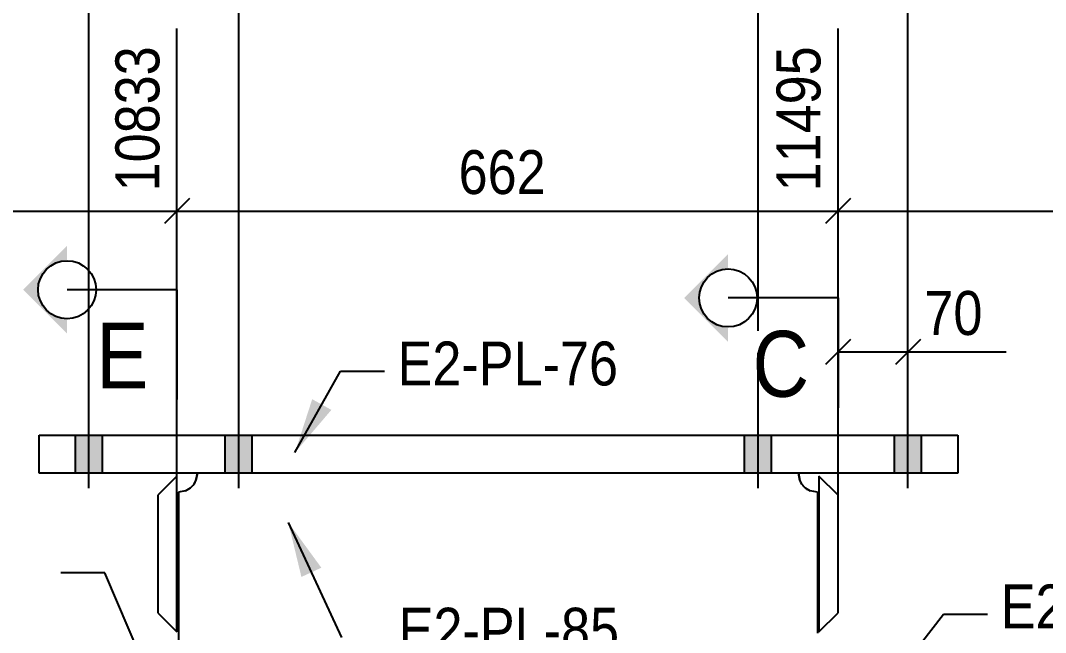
# Model space of a CAD drawing. Header units: millimetres. Extents: x 67 to 383, y 106 to 148.
# Drawn here: x 183.34 to 190.84, y 139.44 to 143.93 of the extents above; entities that cross this region are included whole.
import ezdxf

# ---------------------------------------------------------------- set-up
doc = ezdxf.new("R2010")
doc.units = ezdxf.units.MM
doc.linetypes.add('XKITLINE00', pattern=[0])
doc.styles.add('ARIAL', font='ARIAL.TTF')

msp = doc.modelspace()

# ---------------------------------------------------------------- linework, layer by layer
at = {"linetype": 'XKITLINE00'}
for p, q in [((184.9345, 141.4928), (184.9345, 145.9375)), ((184.9345, 141.4928), (184.9345, 145.9375)), ((189.8342, 141.4928), (189.8342, 145.9375)), ((189.8342, 141.4928), (189.8342, 145.9375)), ((183.8376, 141.4928), (183.8376, 145.487)), ((183.8376, 141.4928), (183.8376, 145.487)), ((188.7372, 141.6516), (188.7372, 145.487)), ((188.7372, 141.6516), (188.7372, 145.487)), ((184.4819, 139.5854), (184.4819, 143.8672)), ((184.4819, 139.5854), (184.4819, 143.8672)), ((189.3223, 139.5854), (189.3223, 143.8672)), ((189.3223, 139.5854), (189.3223, 143.8672)), ((184.5729, 142.6201), (184.3909, 142.4381)), ((184.5729, 142.6201), (184.3909, 142.4381)), ((189.4133, 142.6201), (189.2313, 142.4381)), ((189.4133, 142.6201), (189.2313, 142.4381)), ((174.9729, 142.5291), (184.4819, 142.5291)), ((184.4819, 142.5291), (189.3223, 142.5291)), ((189.3223, 142.5291), (198.0071, 142.5291)), ((184.4819, 141.953), (183.6775, 141.953)), ((184.4819, 141.953), (184.4819, 141.1486)), ((189.3223, 141.8925), (188.5179, 141.8925)), ((189.3223, 141.8925), (189.3223, 141.0881)), ((189.3223, 139.5854), (189.3223, 141.7823)), ((189.8342, 141.3379), (189.8342, 141.7823)), ((189.4133, 141.5878), (189.2313, 141.4057)), ((189.9252, 141.5878), (189.7432, 141.4057)), ((189.3223, 141.4968), (189.8342, 141.4968)), ((189.8342, 141.4968), (190.5528, 141.4968)), ((189.8342, 141.4968), (190.5528, 141.4968)), ((185.3462, 140.7604), (185.6792, 141.3558)), ((185.6792, 141.3558), (186.0009, 141.3558)), ((184.6209, 140.5551), (184.6315, 140.6085)), ((184.7161, 140.6085), (184.6315, 140.6085)), ((185.0546, 140.6085), (184.8854, 140.6085)), ((185.3931, 140.6085), (185.2239, 140.6085)), ((185.7316, 140.6085), (185.5624, 140.6085)), ((186.0701, 140.6085), (185.9009, 140.6085)), ((186.4087, 140.6085), (186.2394, 140.6085)), ((186.7472, 140.6085), (186.5779, 140.6085)), ((187.0857, 140.6085), (186.9164, 140.6085)), ((187.4242, 140.6085), (187.2549, 140.6085)), ((187.7627, 140.6085), (187.5934, 140.6085)), ((188.1012, 140.6085), (187.9319, 140.6085)), ((188.4397, 140.6085), (188.2704, 140.6085)), ((188.7782, 140.6085), (188.6089, 140.6085)), ((189.032, 140.6085), (188.9474, 140.6085)), ((189.032, 140.6085), (189.0427, 140.5551)), ((184.5867, 140.5064), (184.5907, 140.51)), ((184.5907, 140.51), (184.5999, 140.5201)), ((184.5999, 140.5201), (184.608, 140.5311)), ((184.608, 140.5311), (184.6151, 140.5428)), ((184.6151, 140.5428), (184.6209, 140.5551)), ((184.6209, 140.5551), (184.6209, 140.5551)), ((189.0427, 140.5551), (189.0485, 140.5428)), ((189.0485, 140.5428), (189.0555, 140.5311)), ((189.0555, 140.5311), (189.0637, 140.5201)), ((189.0637, 140.5201), (189.0729, 140.51)), ((189.0729, 140.51), (189.083, 140.5008)), ((189.083, 140.5008), (189.094, 140.4926)), ((189.094, 140.4926), (189.1057, 140.4856)), ((189.1057, 140.4856), (189.1155, 140.481)), ((185.2973, 140.2469), (185.6871, 139.4052)), ((183.9535, 139.8792), (183.6318, 139.8792)), ((184.3461, 138.9619), (183.9535, 139.8792)), ((189.1658, 138.3807), (190.0954, 139.5757)), ((190.0954, 139.5757), (190.4172, 139.5757))]:
    msp.add_line(p, q, dxfattribs=at)
at = {"color": 3, "linetype": 'XKITLINE00'}
for p, q in [((183.8376, 140.4982), (183.8376, 141.4908)), ((183.8376, 140.4982), (183.8376, 141.4908)), ((183.8376, 140.4982), (183.8376, 141.4908)), ((183.8376, 140.4982), (183.8376, 141.4908)), ((184.9345, 140.4982), (184.9345, 141.4908)), ((184.9345, 140.4982), (184.9345, 141.4908)), ((184.9345, 140.4982), (184.9345, 141.4908)), ((184.9345, 140.4982), (184.9345, 141.4908)), ((188.7372, 140.4982), (188.7372, 141.4908)), ((188.7372, 140.4982), (188.7372, 141.4908)), ((188.7372, 140.4982), (188.7372, 141.4908)), ((188.7372, 140.4982), (188.7372, 141.4908)), ((189.8342, 140.4982), (189.8342, 141.4908)), ((189.8342, 140.4982), (189.8342, 141.4908)), ((189.8342, 140.4982), (189.8342, 141.4908)), ((189.8342, 140.4982), (189.8342, 141.4908)), ((183.7389, 140.6085), (183.7389, 140.8871)), ((183.7389, 140.6085), (183.7389, 140.8871)), ((183.7389, 140.6085), (183.7389, 140.8871)), ((183.7389, 140.6085), (183.7389, 140.8871)), ((183.9363, 140.6085), (183.9363, 140.8871)), ((183.9363, 140.6085), (183.9363, 140.8871)), ((183.9363, 140.6085), (183.9363, 140.8871)), ((183.9363, 140.6085), (183.9363, 140.8871)), ((184.8358, 140.6085), (184.8358, 140.8871)), ((184.8358, 140.6085), (184.8358, 140.8871)), ((184.8358, 140.6085), (184.8358, 140.8871)), ((184.8358, 140.6085), (184.8358, 140.8871)), ((185.0333, 140.6085), (185.0333, 140.8871)), ((185.0333, 140.6085), (185.0333, 140.8871)), ((185.0333, 140.6085), (185.0333, 140.8871)), ((185.0333, 140.6085), (185.0333, 140.8871)), ((188.6385, 140.6085), (188.6385, 140.8871)), ((188.6385, 140.6085), (188.6385, 140.8871)), ((188.6385, 140.6085), (188.6385, 140.8871)), ((188.6385, 140.6085), (188.6385, 140.8871)), ((188.836, 140.6085), (188.836, 140.8871)), ((188.836, 140.6085), (188.836, 140.8871)), ((188.836, 140.6085), (188.836, 140.8871)), ((188.836, 140.6085), (188.836, 140.8871)), ((189.7355, 140.6085), (189.7355, 140.8871)), ((189.7355, 140.6085), (189.7355, 140.8871)), ((189.7355, 140.6085), (189.7355, 140.8871)), ((189.7355, 140.6085), (189.7355, 140.8871)), ((189.9329, 140.6085), (189.9329, 140.8871)), ((189.9329, 140.6085), (189.9329, 140.8871)), ((189.9329, 140.6085), (189.9329, 140.8871)), ((189.9329, 140.6085), (189.9329, 140.8871))]:
    msp.add_line(p, q, dxfattribs=at)
at = {"color": 2, "linetype": 'XKITLINE00'}
for p, q in [((183.472, 140.6085), (183.472, 140.8871)), ((183.472, 140.8871), (190.1998, 140.8871)), ((190.1998, 140.8871), (190.1998, 140.6085)), ((190.1998, 140.6085), (183.472, 140.6085)), ((184.4812, 140.5865), (184.3419, 140.4472)), ((184.4812, 139.4464), (184.4812, 140.5865)), ((184.6315, 140.6085), (184.6209, 140.5551)), ((189.0427, 140.5551), (189.032, 140.6085)), ((189.3223, 140.4472), (189.183, 140.5865)), ((189.183, 140.5865), (189.183, 139.4464)), ((184.3419, 140.4472), (184.3419, 139.5858)), ((184.5455, 140.4798), (184.4922, 140.4691)), ((184.4922, 140.4691), (184.4922, 138.8395)), ((189.1714, 140.4691), (189.118, 140.4798)), ((189.1714, 140.4691), (189.1714, 139.4355)), ((189.3223, 139.5857), (189.3223, 140.4472)), ((184.3419, 139.5858), (184.4812, 139.4464)), ((189.183, 139.4464), (189.3223, 139.5857))]:
    msp.add_line(p, q, dxfattribs=at)
at = {"linetype": 'XKITLINE00'}
for centre in [(183.6775, 141.953), (188.5179, 141.8925)]:
    msp.add_circle(centre, 0.2124, dxfattribs=at)
at = {"color": 2, "linetype": 'XKITLINE00'}
for centre, start, end in [((184.4922, 140.6085), 292.5, 337.5), ((189.1714, 140.6085), 202.5, 247.5)]:
    msp.add_arc(centre, 0.1393, start, end, dxfattribs=at)
at = {"color": 3}
for p in [(184.4819, 142.5291), (184.4819, 142.5291), (189.3223, 142.5291), (189.3223, 142.5291)]:
    msp.add_point(p, dxfattribs=at)
for p in [(189.3223, 141.4968), (189.8342, 141.4968)]:
    msp.add_point(p)
at = {"linetype": 'Continuous'}
for points in [[(183.6775, 142.2748), (183.3557, 141.953), (183.5145, 142.0867)], [(183.6775, 142.2748), (183.5145, 142.0867), (183.5284, 142.1021)], [(183.6775, 142.2748), (183.5284, 142.1021), (183.5438, 142.116)], [(183.6775, 142.2748), (183.5438, 142.116), (183.5604, 142.1284)], [(183.6775, 142.2748), (183.5604, 142.1284), (183.5781, 142.1392)], [(183.6775, 142.2748), (183.5781, 142.1392), (183.5968, 142.1482)], [(183.6775, 142.2748), (183.5968, 142.1482), (183.6162, 142.1554)], [(183.6775, 142.2748), (183.6162, 142.1554), (183.6363, 142.1607)], [(183.6775, 142.2748), (183.6363, 142.1607), (183.6568, 142.164)], [(183.6775, 142.1654), (183.6775, 142.2748), (183.6568, 142.164)], [(188.5179, 142.2143), (188.1961, 141.8925), (188.3549, 142.0262)], [(188.5179, 142.2143), (188.3549, 142.0262), (188.3688, 142.0416)], [(188.5179, 142.2143), (188.3688, 142.0416), (188.3842, 142.0555)], [(188.5179, 142.2143), (188.3842, 142.0555), (188.4008, 142.0679)], [(188.5179, 142.2143), (188.4008, 142.0679), (188.4185, 142.0787)], [(188.5179, 142.2143), (188.4185, 142.0787), (188.4372, 142.0877)], [(188.5179, 142.2143), (188.4372, 142.0877), (188.4566, 142.0949)], [(188.5179, 142.2143), (188.4566, 142.0949), (188.4767, 142.1002)], [(188.5179, 142.2143), (188.4767, 142.1002), (188.4972, 142.1035)], [(188.5179, 142.1049), (188.5179, 142.2143), (188.4972, 142.1035)], [(183.3557, 141.953), (183.502, 142.0701), (183.5145, 142.0867)], [(183.3557, 141.953), (183.4913, 142.0524), (183.502, 142.0701)], [(183.3557, 141.953), (183.4823, 142.0337), (183.4913, 142.0524)], [(183.3557, 141.953), (183.4751, 142.0143), (183.4823, 142.0337)], [(183.3557, 141.953), (183.4698, 141.9942), (183.4751, 142.0143)], [(188.1961, 141.8925), (188.3425, 142.0096), (188.3549, 142.0262)], [(188.1961, 141.8925), (188.3317, 141.9919), (188.3425, 142.0096)], [(183.3557, 141.953), (183.4665, 141.9737), (183.4698, 141.9942)], [(183.3557, 141.953), (183.4651, 141.953), (183.4665, 141.9737)], [(183.3557, 141.953), (183.6775, 141.6313), (183.5431, 141.7893)], [(183.3557, 141.953), (183.5431, 141.7893), (183.5277, 141.8033)], [(183.3557, 141.953), (183.5277, 141.8033), (183.5137, 141.8187)], [(183.3557, 141.953), (183.5137, 141.8187), (183.5013, 141.8354)], [(183.3557, 141.953), (183.5013, 141.8354), (183.4906, 141.8532)], [(183.3557, 141.953), (183.4906, 141.8532), (183.4816, 141.872)], [(183.3557, 141.953), (183.4816, 141.872), (183.4746, 141.8916)], [(183.3557, 141.953), (183.4746, 141.8916), (183.4694, 141.9117)], [(183.3557, 141.953), (183.4694, 141.9117), (183.4662, 141.9323)], [(183.3557, 141.953), (183.4662, 141.9323), (183.4651, 141.953)], [(188.1961, 141.8925), (188.3227, 141.9732), (188.3317, 141.9919)], [(188.1961, 141.8925), (188.3155, 141.9537), (188.3227, 141.9732)], [(188.1961, 141.8925), (188.3102, 141.9337), (188.3155, 141.9537)], [(188.1961, 141.8925), (188.3069, 141.9132), (188.3102, 141.9337)], [(188.1961, 141.8925), (188.3055, 141.8925), (188.3069, 141.9132)], [(188.1961, 141.8925), (188.5179, 141.5707), (188.3835, 141.7288)], [(188.1961, 141.8925), (188.3835, 141.7288), (188.3681, 141.7428)], [(188.1961, 141.8925), (188.3681, 141.7428), (188.3541, 141.7582)], [(188.1961, 141.8925), (188.3541, 141.7582), (188.3417, 141.7749)], [(188.1961, 141.8925), (188.3417, 141.7749), (188.331, 141.7927)], [(188.1961, 141.8925), (188.331, 141.7927), (188.322, 141.8115)], [(188.1961, 141.8925), (188.322, 141.8115), (188.315, 141.831)], [(188.1961, 141.8925), (188.315, 141.831), (188.3098, 141.8512)], [(188.1961, 141.8925), (188.3098, 141.8512), (188.3066, 141.8717)], [(188.1961, 141.8925), (188.3066, 141.8717), (188.3055, 141.8925)], [(183.6775, 141.6313), (183.5598, 141.7769), (183.5431, 141.7893)], [(183.6775, 141.6313), (183.5776, 141.7662), (183.5598, 141.7769)], [(183.6775, 141.6313), (183.5964, 141.7572), (183.5776, 141.7662)], [(183.6775, 141.6313), (183.616, 141.7501), (183.5964, 141.7572)], [(183.6775, 141.6313), (183.6361, 141.745), (183.616, 141.7501)], [(183.6775, 141.6313), (183.6567, 141.7418), (183.6361, 141.745)], [(183.6775, 141.6313), (183.6775, 141.7407), (183.6567, 141.7418)], [(188.5179, 141.5707), (188.4002, 141.7164), (188.3835, 141.7288)], [(188.5179, 141.5707), (188.418, 141.7056), (188.4002, 141.7164)], [(188.5179, 141.5707), (188.4368, 141.6967), (188.418, 141.7056)], [(188.5179, 141.5707), (188.4564, 141.6896), (188.4368, 141.6967)], [(188.5179, 141.5707), (188.4765, 141.6845), (188.4564, 141.6896)], [(188.5179, 141.5707), (188.4971, 141.6813), (188.4765, 141.6845)], [(188.5179, 141.5707), (188.5179, 141.6801), (188.4971, 141.6813)], [(185.3462, 140.7604), (185.4723, 141.1507), (185.3462, 140.7604), (185.6127, 141.0722)], [(185.2973, 140.2469), (185.5393, 139.9158), (185.2973, 140.2469), (185.3933, 139.8482)]]:
    msp.add_solid(points, dxfattribs=at)
at = {"color": 3, "linetype": 'Continuous'}
for points in [[(183.7389, 140.6085), (183.9363, 140.6085), (183.9363, 140.8871)], [(183.7389, 140.6085), (183.9363, 140.8871), (183.7389, 140.8871)], [(183.7389, 140.6085), (183.9363, 140.6085), (183.9363, 140.8871)], [(183.7389, 140.6085), (183.9363, 140.8871), (183.7389, 140.8871)], [(183.7389, 140.6085), (183.9363, 140.6085), (183.9363, 140.8871)], [(183.7389, 140.6085), (183.9363, 140.8871), (183.7389, 140.8871)], [(183.7389, 140.6085), (183.9363, 140.6085), (183.9363, 140.8871)], [(183.7389, 140.6085), (183.9363, 140.8871), (183.7389, 140.8871)], [(184.8358, 140.6085), (185.0333, 140.6085), (185.0333, 140.8871)], [(184.8358, 140.6085), (185.0333, 140.8871), (184.8358, 140.8871)], [(184.8358, 140.6085), (185.0333, 140.6085), (185.0333, 140.8871)], [(184.8358, 140.6085), (185.0333, 140.8871), (184.8358, 140.8871)], [(184.8358, 140.6085), (185.0333, 140.6085), (185.0333, 140.8871)], [(184.8358, 140.6085), (185.0333, 140.8871), (184.8358, 140.8871)], [(184.8358, 140.6085), (185.0333, 140.6085), (185.0333, 140.8871)], [(184.8358, 140.6085), (185.0333, 140.8871), (184.8358, 140.8871)], [(188.6385, 140.6085), (188.836, 140.6085), (188.836, 140.8871)], [(188.6385, 140.6085), (188.836, 140.8871), (188.6385, 140.8871)], [(188.6385, 140.6085), (188.836, 140.6085), (188.836, 140.8871)], [(188.6385, 140.6085), (188.836, 140.8871), (188.6385, 140.8871)], [(188.6385, 140.6085), (188.836, 140.6085), (188.836, 140.8871)], [(188.6385, 140.6085), (188.836, 140.8871), (188.6385, 140.8871)], [(188.6385, 140.6085), (188.836, 140.6085), (188.836, 140.8871)], [(188.6385, 140.6085), (188.836, 140.8871), (188.6385, 140.8871)], [(189.7355, 140.6085), (189.9329, 140.6085), (189.9329, 140.8871)], [(189.7355, 140.6085), (189.9329, 140.8871), (189.7355, 140.8871)], [(189.7355, 140.6085), (189.9329, 140.6085), (189.9329, 140.8871)], [(189.7355, 140.6085), (189.9329, 140.8871), (189.7355, 140.8871)], [(189.7355, 140.6085), (189.9329, 140.6085), (189.9329, 140.8871)], [(189.7355, 140.6085), (189.9329, 140.8871), (189.7355, 140.8871)], [(189.7355, 140.6085), (189.9329, 140.6085), (189.9329, 140.8871)], [(189.7355, 140.6085), (189.9329, 140.8871), (189.7355, 140.8871)]]:
    msp.add_solid(points, dxfattribs=at)

# ---------------------------------------------------------------- texts
at = {"color": 3, "style": 'ARIAL', "width": 0.85}
for s, p in [('10833', (184.3532, 142.6739)), ('11495', (189.1936, 142.6739))]:
    msp.add_text(s, height=0.32177, rotation=90.00021, dxfattribs=at).set_placement(p)
for s, p in [('662', (186.5441, 142.6538)), ('70', (189.9548, 141.6214)), ('E2-PL-76', (186.0975, 141.2513)), ('E2-PL-6', (190.5137, 139.4712)), ('E2-PL-85', (186.1054, 139.3006))]:
    msp.add_text(s, height=0.32177, dxfattribs=at).set_placement(p)
at = {"color": 1, "style": 'ARIAL', "width": 0.85}
for s, p in [('E', (183.8916, 141.2291)), ('C', (188.6967, 141.1685))]:
    msp.add_text(s, height=0.4827, dxfattribs=at).set_placement(p)

doc.saveas('drawing.dxf')
